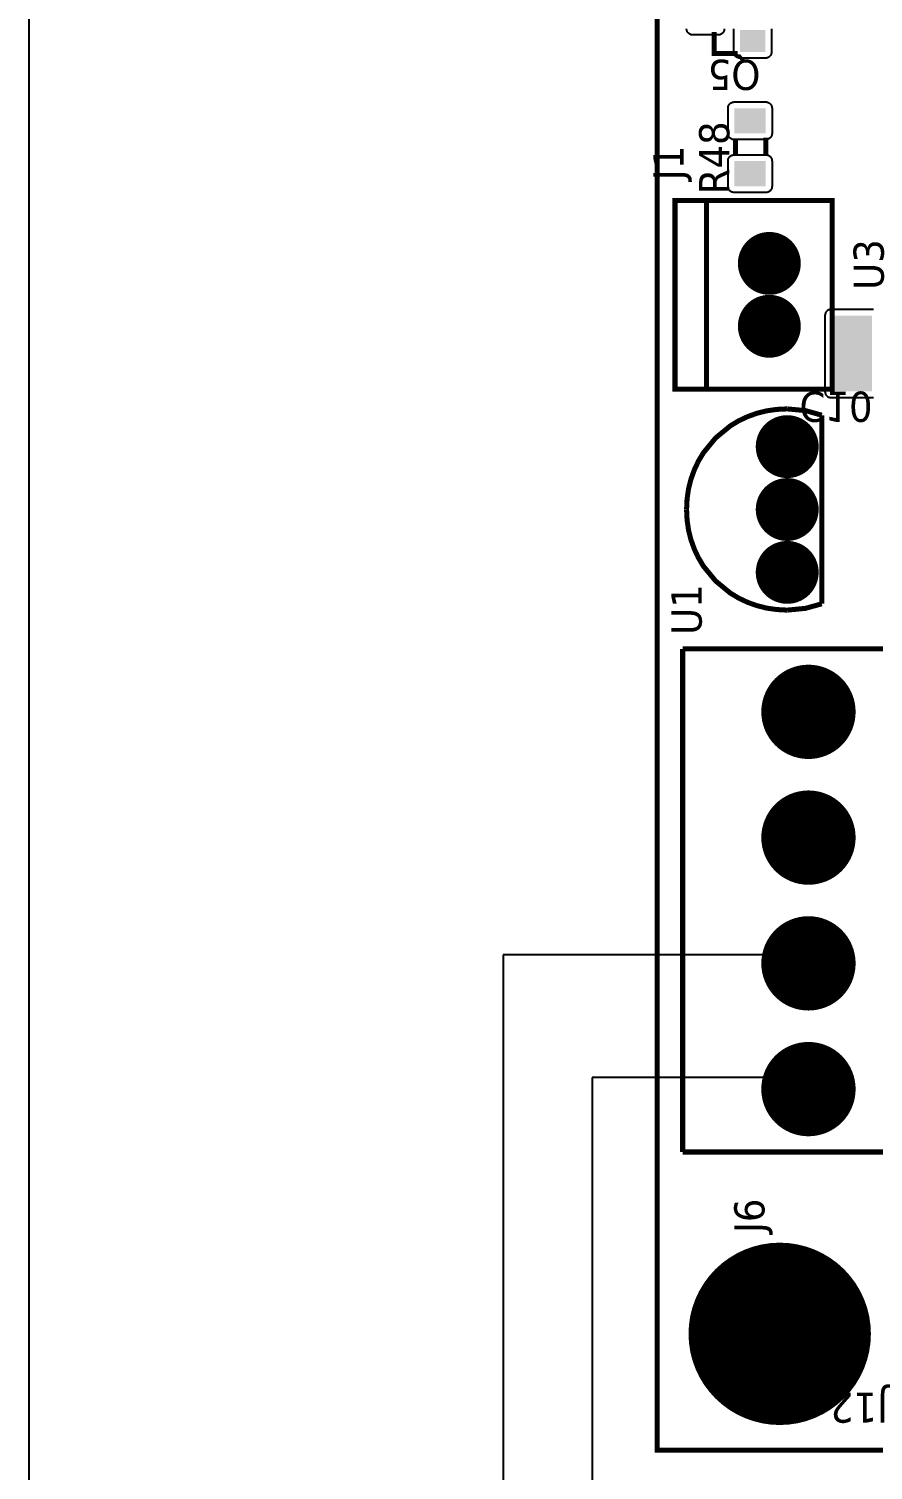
# Model space of a CAD drawing. Header units: millimetres. Extents: x 123.5 to 144.3, y 105.4 to 121.6.
# Drawn here: x 123.506 to 125.519, y 109.637 to 113.076 of the extents above; entities that cross this region are included whole.
import ezdxf

# ---------------------------------------------------------------- set-up
doc = ezdxf.new("R2010")
doc.units = ezdxf.units.MM
doc.layers.add('DESC', color=250, linetype='Continuous')
doc.layers.add('WIRES', color=7, linetype='Continuous')
doc.styles.get("Standard").update_dxf_attribs({"font": 'tahoma.ttf'})

# ---------------------------------------------------------------- blocks, each defined once
blk = doc.blocks.new('RPAD')
blk.add_trace([(-0.5, -0.5), (-0.5, 0.5), (0.5, -0.5), (0.5, 0.5)])
blk = doc.blocks.new('EPAD')
at = {"const_width": 0.5}
blk.add_lwpolyline([(-0.25, 0, 1), (0.25, 0, 1)], format="xyb", close=True, dxfattribs=at)
blk = doc.blocks.new('DIELEC_CEGH')
at = {"const_width": 0.008}
for points in [[(130.0548, 110.4251), (134.9154, 110.4251), (134.9154, 114.4301), (130.0548, 114.4301), (130.0548, 110.4251)], [(130.0548, 110.4251), (134.9154, 110.4251), (134.9154, 114.4301), (130.0548, 114.4301), (130.0548, 110.4251)], [(130.0548, 110.4251), (134.9154, 110.4251), (134.9154, 114.4301), (130.0548, 114.4301), (130.0548, 110.4251)], [(130.529, 114.3896), (130.529, 113.9896)], [(131.329, 114.3896), (131.329, 113.9896), (130.529, 113.9896)], [(130.529, 114.3896), (131.329, 114.3896)], [(130.529, 114.3896), (130.529, 113.9896)], [(131.329, 114.3896), (131.329, 113.9896), (130.529, 113.9896)], [(130.529, 114.3896), (131.329, 114.3896)], [(130.529, 114.3896), (130.529, 113.9896)], [(131.329, 114.3896), (131.329, 113.9896), (130.529, 113.9896)], [(130.529, 114.3896), (131.329, 114.3896)], [(131.3908, 114.2234), (131.3917, 114.2401), (131.394, 114.2562), (131.3979, 114.2716), (131.4032, 114.2864), (131.4098, 114.3004), (131.4177, 114.3136), (131.4371, 114.3372), (131.4607, 114.3566), (131.4739, 114.3645), (131.4879, 114.3711), (131.5027, 114.3764), (131.5181, 114.3803), (131.5342, 114.3826), (131.5508, 114.3834)], [(131.3908, 114.2234), (131.3917, 114.2401), (131.394, 114.2562), (131.3979, 114.2716), (131.4032, 114.2864), (131.4098, 114.3004), (131.4177, 114.3136), (131.4371, 114.3372), (131.4607, 114.3566), (131.4739, 114.3645), (131.4879, 114.3711), (131.5027, 114.3764), (131.5181, 114.3803), (131.5342, 114.3826), (131.5508, 114.3834)], [(131.3908, 114.2234), (131.3917, 114.2401), (131.394, 114.2562), (131.3979, 114.2716), (131.4032, 114.2864), (131.4098, 114.3004), (131.4177, 114.3136), (131.4371, 114.3372), (131.4607, 114.3566), (131.4739, 114.3645), (131.4879, 114.3711), (131.5027, 114.3764), (131.5181, 114.3803), (131.5342, 114.3826), (131.5508, 114.3834)], [(131.7108, 114.2234), (131.71, 114.2401), (131.7077, 114.2562), (131.7038, 114.2716), (131.6985, 114.2864), (131.6919, 114.3004), (131.684, 114.3136), (131.6646, 114.3372), (131.641, 114.3566), (131.6278, 114.3645), (131.6138, 114.3711), (131.599, 114.3764), (131.5836, 114.3803), (131.5675, 114.3826), (131.5508, 114.3834)], [(131.7108, 114.2234), (131.71, 114.2401), (131.7077, 114.2562), (131.7038, 114.2716), (131.6985, 114.2864), (131.6919, 114.3004), (131.684, 114.3136), (131.6646, 114.3372), (131.641, 114.3566), (131.6278, 114.3645), (131.6138, 114.3711), (131.599, 114.3764), (131.5836, 114.3803), (131.5675, 114.3826), (131.5508, 114.3834)], [(131.7108, 114.2234), (131.71, 114.2401), (131.7077, 114.2562), (131.7038, 114.2716), (131.6985, 114.2864), (131.6919, 114.3004), (131.684, 114.3136), (131.6646, 114.3372), (131.641, 114.3566), (131.6278, 114.3645), (131.6138, 114.3711), (131.599, 114.3764), (131.5836, 114.3803), (131.5675, 114.3826), (131.5508, 114.3834)], [(131.7422, 114.1518), (132.0422, 114.1518), (132.0422, 114.4018), (131.7422, 114.4018), (131.7422, 114.1518)], [(131.7422, 114.1518), (132.0422, 114.1518), (132.0422, 114.4018), (131.7422, 114.4018), (131.7422, 114.1518)], [(131.7422, 114.1518), (132.0422, 114.1518), (132.0422, 114.4018), (131.7422, 114.4018), (131.7422, 114.1518)], [(131.7422, 114.3518), (132.0422, 114.3518)], [(131.7422, 114.3518), (132.0422, 114.3518)], [(131.7422, 114.3518), (132.0422, 114.3518)], [(132.276, 114.3024), (132.276, 114.3394), (132.31, 114.3394)], [(132.276, 114.3024), (132.276, 114.3394), (132.31, 114.3394)], [(132.276, 114.3024), (132.276, 114.3394), (132.31, 114.3394)], [(132.114, 114.3055), (132.141, 114.3055)], [(132.114, 114.3055), (132.141, 114.3055)], [(132.114, 114.3055), (132.141, 114.3055)], [(132.114, 114.2575), (132.142, 114.2575)], [(132.114, 114.2575), (132.142, 114.2575)], [(132.114, 114.2575), (132.142, 114.2575)], [(131.3908, 114.2234), (131.3936, 114.1944), (131.4008, 114.1684)], [(131.3908, 114.2234), (131.3936, 114.1944), (131.4008, 114.1684)], [(131.3908, 114.2234), (131.3936, 114.1944), (131.4008, 114.1684)], [(131.7108, 114.2234), (131.7081, 114.1944), (131.7008, 114.1684)], [(131.7108, 114.2234), (131.7081, 114.1944), (131.7008, 114.1684)], [(131.7108, 114.2234), (131.7081, 114.1944), (131.7008, 114.1684)], [(131.4008, 114.1684), (131.7008, 114.1684)], [(131.4008, 114.1684), (131.7008, 114.1684)], [(131.4008, 114.1684), (131.7008, 114.1684)]]:
    blk.add_lwpolyline(points, dxfattribs=at)
for points in [[(132.3155, 114.3234), (132.3144, 114.3234), (132.3134, 114.3236), (132.3125, 114.3238), (132.3116, 114.3241), (132.3107, 114.3246), (132.3099, 114.325), (132.3091, 114.3256), (132.3084, 114.3263), (132.3077, 114.327), (132.3072, 114.3277), (132.3067, 114.3286), (132.3063, 114.3294), (132.3059, 114.3304), (132.3057, 114.3313), (132.3055, 114.3323), (132.3055, 114.3334), (132.3055, 114.3734), (132.3055, 114.3744), (132.3057, 114.3754), (132.3059, 114.3764), (132.3063, 114.3773), (132.3067, 114.3782), (132.3072, 114.379), (132.3077, 114.3798), (132.3084, 114.3805), (132.3091, 114.3811), (132.3099, 114.3817), (132.3107, 114.3822), (132.3116, 114.3826), (132.3125, 114.3829), (132.3134, 114.3832), (132.3144, 114.3833), (132.3155, 114.3834)], [(132.3155, 114.2486), (132.3145, 114.2484), (132.3135, 114.2484), (132.3135, 114.2484), (132.2785, 114.2484), (132.2774, 114.2484), (132.2764, 114.2486), (132.2755, 114.2488), (132.2746, 114.2491), (132.2737, 114.2496), (132.2729, 114.25), (132.2721, 114.2506), (132.2714, 114.2513), (132.2707, 114.252), (132.2702, 114.2527), (132.2697, 114.2536), (132.2693, 114.2544), (132.2689, 114.2554), (132.2687, 114.2563), (132.2685, 114.2573), (132.2685, 114.2584), (132.2685, 114.2984), (132.2685, 114.2994), (132.2687, 114.3004), (132.2689, 114.3014), (132.2693, 114.3023), (132.2697, 114.3032), (132.2702, 114.304), (132.2707, 114.3048), (132.2714, 114.3055), (132.2721, 114.3061), (132.2729, 114.3067), (132.2737, 114.3072), (132.2746, 114.3076), (132.2755, 114.3079), (132.2764, 114.3082), (132.2774, 114.3083), (132.2785, 114.3084), (132.3135, 114.3084), (132.3145, 114.3083), (132.3155, 114.3082)], [(131.8687, 114.0864), (131.8688, 114.0874), (131.8689, 114.0885), (131.8689, 114.1535), (131.8688, 114.1545), (131.8687, 114.1555), (131.8684, 114.1565), (131.8681, 114.1574), (131.8677, 114.1583), (131.8672, 114.1591), (131.8666, 114.1599), (131.866, 114.1606), (131.8653, 114.1612), (131.8645, 114.1618), (131.8637, 114.1623), (131.8628, 114.1627), (131.8619, 114.163), (131.8609, 114.1633), (131.8599, 114.1634), (131.8589, 114.1635), (131.7389, 114.1635), (131.7378, 114.1634), (131.7368, 114.1633), (131.7359, 114.163), (131.7349, 114.1627), (131.7341, 114.1623), (131.7332, 114.1618), (131.7325, 114.1612), (131.7318, 114.1606), (131.7311, 114.1599), (131.7306, 114.1591), (131.7301, 114.1583), (131.7296, 114.1574), (131.7293, 114.1565), (131.7291, 114.1555), (131.7289, 114.1545), (131.7289, 114.1535), (131.7289, 114.1535), (131.7289, 114.0885), (131.7289, 114.0874), (131.7291, 114.0864)]]:
    blk.add_lwpolyline(points)
for points in [[(132.065, 114.3175), (132.105, 114.3175), (132.106, 114.3175), (132.107, 114.3173), (132.108, 114.3171), (132.1089, 114.3167), (132.1098, 114.3163), (132.1106, 114.3158), (132.1114, 114.3153), (132.1121, 114.3146), (132.1127, 114.3139), (132.1133, 114.3131), (132.1138, 114.3123), (132.1142, 114.3114), (132.1145, 114.3105), (132.1148, 114.3095), (132.1149, 114.3085), (132.115, 114.3075), (132.115, 114.2575), (132.1149, 114.2565), (132.1148, 114.2555), (132.1145, 114.2545), (132.1142, 114.2536), (132.1138, 114.2527), (132.1133, 114.2519), (132.1127, 114.2511), (132.1121, 114.2504), (132.1114, 114.2498), (132.1106, 114.2492), (132.1098, 114.2487), (132.1089, 114.2483), (132.108, 114.2479), (132.107, 114.2477), (132.106, 114.2476), (132.105, 114.2475), (132.065, 114.2475), (132.0639, 114.2476), (132.0629, 114.2477), (132.0619, 114.2479), (132.061, 114.2483), (132.0601, 114.2487), (132.0593, 114.2492), (132.0586, 114.2498), (132.0578, 114.2504), (132.0572, 114.2511), (132.0566, 114.2519), (132.0561, 114.2527), (132.0557, 114.2536), (132.0554, 114.2545), (132.0552, 114.2555), (132.055, 114.2565), (132.055, 114.2575), (132.055, 114.3075), (132.055, 114.3085), (132.0552, 114.3095), (132.0554, 114.3105), (132.0557, 114.3114), (132.0561, 114.3123), (132.0566, 114.3131), (132.0572, 114.3139), (132.0578, 114.3146), (132.0586, 114.3153), (132.0593, 114.3158), (132.0601, 114.3163), (132.061, 114.3167), (132.0619, 114.3171), (132.0629, 114.3173), (132.0639, 114.3175), (132.065, 114.3175)], [(132.149, 114.3175), (132.189, 114.3175), (132.19, 114.3175), (132.191, 114.3173), (132.192, 114.3171), (132.1929, 114.3167), (132.1938, 114.3163), (132.1946, 114.3158), (132.1954, 114.3153), (132.1961, 114.3146), (132.1967, 114.3139), (132.1973, 114.3131), (132.1978, 114.3123), (132.1982, 114.3114), (132.1985, 114.3105), (132.1988, 114.3095), (132.1989, 114.3085), (132.199, 114.3075), (132.199, 114.2575), (132.1989, 114.2565), (132.1988, 114.2555), (132.1985, 114.2545), (132.1982, 114.2536), (132.1978, 114.2527), (132.1973, 114.2519), (132.1967, 114.2511), (132.1961, 114.2504), (132.1954, 114.2498), (132.1946, 114.2492), (132.1938, 114.2487), (132.1929, 114.2483), (132.192, 114.2479), (132.191, 114.2477), (132.19, 114.2476), (132.189, 114.2475), (132.149, 114.2475), (132.1479, 114.2476), (132.1469, 114.2477), (132.1459, 114.2479), (132.145, 114.2483), (132.1441, 114.2487), (132.1433, 114.2492), (132.1426, 114.2498), (132.1418, 114.2504), (132.1412, 114.2511), (132.1406, 114.2519), (132.1401, 114.2527), (132.1397, 114.2536), (132.1394, 114.2545), (132.1392, 114.2555), (132.139, 114.2565), (132.139, 114.2575), (132.139, 114.3075), (132.139, 114.3085), (132.1392, 114.3095), (132.1394, 114.3105), (132.1397, 114.3114), (132.1401, 114.3123), (132.1406, 114.3131), (132.1412, 114.3139), (132.1418, 114.3146), (132.1426, 114.3153), (132.1433, 114.3158), (132.1441, 114.3163), (132.145, 114.3167), (132.1459, 114.3171), (132.1469, 114.3173), (132.1479, 114.3175), (132.149, 114.3175)]]:
    blk.add_lwpolyline(points, close=True)
for name, p, xscale, yscale in [('EPAD', (130.2398, 114.2353), 0.29, 0.29), ('EPAD', (131.8422, 114.2518), 0.1, 0.1), ('EPAD', (131.9422, 114.2518), 0.1, 0.1), ('RPAD', (132.085, 114.2825), 0.04, 0.05), ('RPAD', (132.169, 114.2825), 0.04, 0.05), ('EPAD', (131.4508, 114.2234), 0.1, 0.1), ('EPAD', (131.5508, 114.2234), 0.1, 0.1), ('EPAD', (131.6508, 114.2234), 0.1, 0.1), ('EPAD', (130.629, 114.1896), 0.15, 0.15), ('EPAD', (130.829, 114.1896), 0.15, 0.15), ('EPAD', (131.029, 114.1896), 0.15, 0.15), ('EPAD', (131.229, 114.1896), 0.15, 0.15)]:
    blk.add_blockref(name, p, dxfattribs=dict(xscale=xscale, yscale=yscale))
for p, xscale, yscale, rotation in [((132.296, 114.2784), 0.035, 0.04, 180), ((131.7989, 114.121), 0.065, 0.12, 90)]:
    blk.add_blockref('RPAD', p, dxfattribs=dict(xscale=xscale, yscale=yscale, rotation=rotation))
at = {"width": 1.041667}
for s, p in [('J1', (132.0745, 114.3882)), ('J1', (132.0745, 114.3882)), ('J1', (132.0745, 114.3882)), ('U1', (131.3512, 114.3594)), ('U1', (131.3512, 114.3594)), ('U1', (131.3512, 114.3594)), ('R48', (132.052, 114.3155)), ('R48', (132.052, 114.3155)), ('R48', (132.052, 114.3155)), ('J6', (130.4, 114.2596)), ('J6', (130.4, 114.2596)), ('J6', (130.4, 114.2596)), ('U3', (131.9, 114.0699)), ('U3', (131.9, 114.0699)), ('U3', (131.9, 114.0699))]:
    blk.add_text(s, height=0.048, dxfattribs=at).set_placement(p)
for s, p in [('Q5', (132.266, 114.2659)), ('Q5', (132.266, 114.2659)), ('Q5', (132.266, 114.2659)), ('J12', (130.1465, 114.063)), ('J12', (130.1465, 114.063)), ('J12', (130.1465, 114.063))]:
    blk.add_text(s, height=0.048, rotation=90, dxfattribs=at).set_placement(p)
at = {"text_generation_flag": 2, "width": 1.041667}
blk.add_text('C10', height=0.048, rotation=90, dxfattribs=at).set_placement((131.7382, 114.2039))
blk.add_text('C10', height=0.048, rotation=90, dxfattribs=at).set_placement((131.7382, 114.2039))
blk.add_text('C10', height=0.048, rotation=90, dxfattribs=at).set_placement((131.7382, 114.2039))

msp = doc.modelspace()

# ---------------------------------------------------------------- linework, layer by layer
at = {"color": 7, "linetype": 'Continuous'}
msp.add_line((123.5055, 121.5905), (123.5055, 105.4055), dxfattribs=at)
at = {"layer": 'WIRES'}
for p, q in [((125.3696, 110.8666), (124.6365, 110.8666)), ((124.6365, 110.8666), (124.6365, 108.43)), ((125.3821, 110.5746), (124.849, 110.5746)), ((124.849, 110.5746), (124.849, 108.7229))]:
    msp.add_line(p, q, dxfattribs=at)

# ---------------------------------------------------------------- block references
at = {"layer": 'DESC', "xscale": 1.5, "yscale": 1.5, "zscale": 1.5, "rotation": 90}
msp.add_blockref('DIELEC_CEGH', (296.6493, -85.397), dxfattribs=at)

doc.saveas('drawing.dxf')
